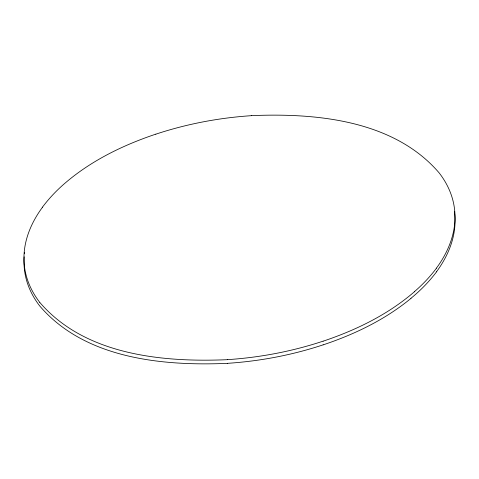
<?xml version="1.0" encoding="UTF-8"?>
<svg xmlns="http://www.w3.org/2000/svg" width="479" height="479" viewBox="0 0 479 479"><rect width="100%" height="100%" fill="white"/><g stroke="black" fill="none" stroke-linecap="round" stroke-linejoin="round"><path stroke-width="0.72" d="M24.465 253.768L24.633 252.541M42.529 207.185C32.632 220.585 25.351 236.392 24.13 253.163A113.703 87.609 -0.7 0 0 25.621 273.18A110.038 84.789 -0.7 0 0 29.123 284.173A113.774 87.663 -0.7 0 0 39.787 302.411M436.429 268.138C446.326 254.738 453.601 238.931 454.828 222.16A113.709 87.609 -0.7 0 0 453.332 202.144A110.086 84.825 -0.7 0 0 449.835 191.151A113.757 87.651 -0.7 0 0 439.171 172.913C393.948 120.139 316.278 112.882 251.463 115.649M436.477 271.815C446.368 258.415 453.649 242.608 454.87 225.837A113.709 87.609 -0.7 0 0 454.403 211.431M414.329 291.819C387.936 314.613 356.029 330.157 323.133 341.18M411 298.363C385.236 319.589 354.694 334.312 323.181 344.856M155.819 134.144C122.929 145.167 91.022 160.71 64.629 183.505A181.912 140.167 -0.7 0 0 42.469 207.156M227.495 359.675C162.668 362.447 85.017 355.173 39.781 302.417M227.543 363.351C162.716 366.124 85.058 358.855 39.823 306.093A113.774 87.663 -0.7 0 1 29.159 287.849A110.038 84.789 -0.7 0 1 25.674 276.856A113.703 87.609 -0.7 0 1 24.178 256.84M436.543 271.844A183.206 141.161 -0.7 0 1 410.922 298.315M323.169 344.832A307.249 236.74 -0.7 0 1 227.537 363.327M155.831 134.168A307.237 236.734 -0.7 0 1 251.463 115.673M323.121 341.156A307.249 236.74 -0.7 0 1 227.495 359.651M436.489 268.162A181.858 140.125 -0.7 0 1 414.281 291.783"/></g></svg>
